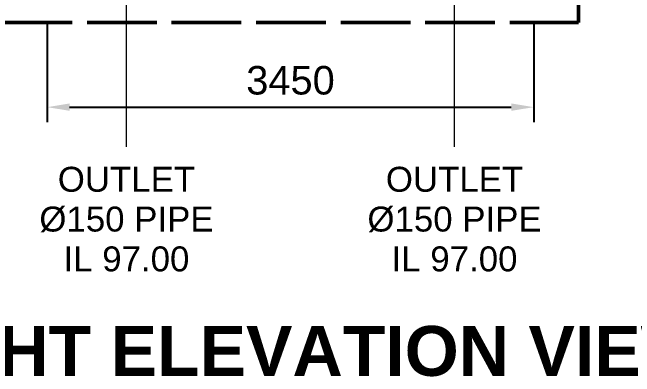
# Model space of a CAD drawing. Header units: millimetres. Extents: x 71 to 41929, y 71 to 131329.
# Drawn here: x 20951 to 25363, y 14590 to 17171 of the extents above; entities that cross this region are included whole.
import ezdxf
from ezdxf.enums import TextEntityAlignment as Align

# ---------------------------------------------------------------- set-up
doc = ezdxf.new("R2010")
doc.units = ezdxf.units.MM
doc.linetypes.add('DASH_494_106', pattern=[599.722222, 493.888889, -105.833333])
for name, color, linetype in [('ANNOTATIONS', 7, 'Continuous'), ('DIMENSIONS', 7, 'Continuous'), ('GEOFAB', 5, 'Continuous')]:
    doc.layers.add(name, color=color, linetype=linetype)
doc.styles.add('ARIAL', font='arial.ttf')
doc.styles.add('ARIAL_BOLD', font='arialbd.ttf')
doc.dimstyles.get("Standard").update_dxf_attribs({"dimtxt": 2.5, "dimasz": 2.5, "dimexe": 1.25, "dimexo": 0.625, "dimtad": 1, "dimcen": 2.5, "dimazin": 3, "dimtfac": 1, "dimtmove": 0, "dimatfit": 3})

msp = doc.modelspace()

# ---------------------------------------------------------------- linework, layer by layer
at = {"layer": 'ANNOTATIONS', "lineweight": 18}
for p, q in [((21759.3, 16217.5), (21759.3, 17395.8)), ((24086, 16217.5), (24086, 17395.8))]:
    msp.add_line(p, q, dxfattribs=at)
at = {"layer": 'GEOFAB', "color": 5, "linetype": 'DASH_494_106', "lineweight": 50}
for p, q in [((24965.1, 17099.4), (24965.1, 19618.1)), ((20880.1, 17099.4), (24965.1, 17099.4))]:
    msp.add_line(p, q, dxfattribs=at)

# ---------------------------------------------------------------- texts
at = {"layer": 'ANNOTATIONS'}
for s, height, style, p in [('OUTLET', 176.81, 'ARIAL', (21759.3, 15900)), ('OUTLET', 176.81, 'ARIAL', (24086, 15900)), ('Ø150 PIPE', 176.81, 'ARIAL', (21759.3, 15617.8)), ('Ø150 PIPE', 176.81, 'ARIAL', (24086, 15617.8)), ('IL 97.00', 176.81, 'ARIAL', (21759.3, 15335.6)), ('IL 97.00', 176.81, 'ARIAL', (24086, 15335.6)), ('RIGHT ELEVATION VIEW', 353.624, 'ARIAL_BOLD', (22922.6, 14594.7))]:
    msp.add_text(s, height=height, dxfattribs=dict(at, style=style)).set_placement(p, align=Align.CENTER)

# ---------------------------------------------------------------- dimensions: what is measured, and where the dimension line sits
at = {"layer": 'DIMENSIONS'}
msp.add_linear_dim(base=(21197.6, 16499.7), p1=(21197.6, 17099.4), p2=(24647.6, 17099.4), dimstyle='Standard', override={"dimtxt": 202.071111, "dimasz": 158.75, "dimexe": 105.833333, "dimexo": 0, "dimgap": 88.194444, "dimtad": 1, "dimtih": 0, "dimtoh": 0, "dimdec": 0, "dimtxsty": 'ARIAL', "dimclrd": 7, "dimclre": 7, "dimclrt": 7}, dxfattribs=at).render()

doc.saveas('drawing.dxf')
